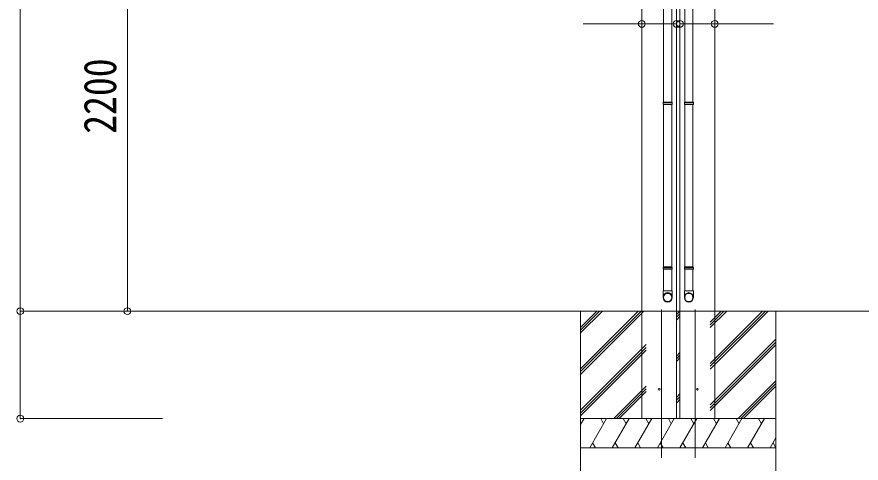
# Model space of a CAD drawing. Units: millimetres at full size. Extents: x -9783 to 9892, y -6828 to 6752.
# Drawn here: x -7562 to -3241, y -4445 to -2162 of the extents above; entities that cross this region are included whole.
import ezdxf
from ezdxf.enums import TextEntityAlignment as Align

# ---------------------------------------------------------------- set-up
doc = ezdxf.new("R2010")
doc.units = ezdxf.units.MM
doc.header["$LTSCALE"] = 35
doc.header["$PDMODE"] = 32
doc.header["$PDSIZE"] = 35
for name, color, linetype, lineweight in [('0-0_0', 7, 'Continuous', 9), ('0-1_本体', 4, 'Continuous', 9), ('0-2_部品', 7, 'Continuous', 9), ('0-8_PARTS2', 2, 'Continuous', 9), ('0-A_寸法', 6, 'Continuous', 9)]:
    doc.layers.add(name, color=color, linetype=linetype, lineweight=lineweight)
doc.styles.add('ＭＳ ゴシック', font='')
doc.styles.get('ＭＳ ゴシック').set_extended_font_data('MS Gothic')

msp = doc.modelspace()

# ---------------------------------------------------------------- linework, layer by layer
at = {"layer": '0-0_0'}
for p, q in [((-7180.53, -3667.89), (-1173.86, -3667.89)), ((-4676.55, -3667.89), (-4676.55, -4367.89)), ((-4676.55, -3963.21), (-4381.22, -3667.89)), ((-4676.55, -3977.36), (-4367.08, -3667.89)), ((-4676.55, -3991.5), (-4352.94, -3667.89)), ((-4676.55, -3751.08), (-4593.36, -3667.89)), ((-4676.55, -3765.22), (-4579.21, -3667.89)), ((-4676.55, -3779.37), (-4565.07, -3667.89)), ((-4185.29, -3667.89), (-4168.28, -3667.89)), ((-4184.83, -3683.63), (-4169.09, -3667.89)), ((-4012.78, -3964.13), (-3716.54, -3667.89)), ((-4012.78, -3935.84), (-3744.82, -3667.89)), ((-4012.78, -3949.98), (-3730.68, -3667.89)), ((-4012.78, -3752), (-3928.67, -3667.89)), ((-4012.78, -3737.85), (-3942.81, -3667.89)), ((-4012.78, -3723.71), (-3956.95, -3667.89)), ((-3676.55, -3667.89), (-3676.55, -4367.89)), ((-4184.83, -3697.77), (-4168.28, -3681.22)), ((-4184.83, -3711.91), (-4168.28, -3695.36)), ((-4676.55, -4175.35), (-4340.33, -3839.12)), ((-4012.78, -4147.97), (-3676.55, -3811.75)), ((-4012.78, -4162.12), (-3676.55, -3825.89)), ((-4012.78, -4176.26), (-3676.55, -3840.03)), ((-4676.55, -4189.49), (-4340.33, -3853.27)), ((-4676.55, -4203.63), (-4340.33, -3867.41)), ((-4184.83, -3895.76), (-4168.28, -3879.21)), ((-4184.83, -3909.9), (-4168.28, -3893.35)), ((-4184.83, -3924.04), (-4168.28, -3907.49)), ((-4506.96, -4217.89), (-4340.33, -4051.26)), ((-3870.56, -4217.89), (-3676.55, -4023.88)), ((-3856.42, -4217.89), (-3676.55, -4038.02)), ((-3842.28, -4217.89), (-3676.55, -4052.16)), ((-4492.82, -4217.89), (-4340.33, -4065.4)), ((-4478.67, -4217.89), (-4340.33, -4079.54)), ((-4184.83, -4107.89), (-4168.28, -4091.34)), ((-4184.83, -4122.03), (-4168.28, -4105.48)), ((-4184.83, -4136.17), (-4168.28, -4119.62)), ((-3676.55, -4217.89), (-4676.55, -4217.89)), ((-4676.55, -4248.13), (-4659.09, -4217.89)), ((-4630.23, -4367.89), (-4543.62, -4217.89)), ((-4558.62, -4243.87), (-4573.63, -4217.89)), ((-4514.76, -4367.89), (-4428.15, -4217.89)), ((-4443.15, -4243.87), (-4458.16, -4217.89)), ((-4399.29, -4367.89), (-4312.68, -4217.89)), ((-4327.68, -4243.87), (-4342.69, -4217.89)), ((-4283.82, -4367.89), (-4197.21, -4217.89)), ((-4212.21, -4243.87), (-4227.21, -4217.89)), ((-4168.35, -4367.89), (-4081.74, -4217.89)), ((-4096.74, -4243.87), (-4111.74, -4217.89)), ((-4052.88, -4367.89), (-3966.27, -4217.89)), ((-3981.27, -4243.87), (-3996.27, -4217.89)), ((-3937.4, -4367.89), (-3850.8, -4217.89)), ((-3880.8, -4217.89), (-3865.8, -4243.87)), ((-3821.93, -4367.89), (-3735.33, -4217.89)), ((-3750.33, -4243.87), (-3765.33, -4217.89)), ((-4674.09, -4243.87), (-4676.55, -4239.61)), ((-3706.46, -4367.89), (-3676.55, -4316.08)), ((-4615.23, -4341.91), (-4600.23, -4367.89)), ((-4499.76, -4341.91), (-4484.76, -4367.89)), ((-4384.29, -4341.91), (-4369.29, -4367.89)), ((-4268.82, -4341.91), (-4253.82, -4367.89)), ((-4153.35, -4341.91), (-4138.35, -4367.89)), ((-4037.88, -4341.91), (-4022.88, -4367.89)), ((-3922.41, -4341.91), (-3907.41, -4367.89)), ((-3806.94, -4341.91), (-3791.94, -4367.89)), ((-3691.47, -4341.91), (-3676.55, -4367.89)), ((-4676.55, -4367.89), (-3676.55, -4367.89))]:
    msp.add_line(p, q, dxfattribs=at)
at = {"layer": '0-1_本体'}
for p, q in [((-4363.58, -1337.9), (-4363.58, -4217.9)), ((-3989.99, -1337.9), (-3989.99, -4217.9)), ((-4185.58, -4217.9), (-4185.58, -1515.74)), ((-4167.99, -4217.9), (-4167.99, -1515.74))]:
    msp.add_line(p, q, dxfattribs=at)
at = {"layer": '0-1_本体', "color": 6}
for p, q in [((-4363.58, -2198.07), (-4185.58, -2198.07)), ((-3989.99, -2198.07), (-4167.99, -2198.07))]:
    msp.add_line(p, q, dxfattribs=at)
at = {"layer": '0-2_部品'}
for p, q in [((-4252.03, -1657.39), (-4252.03, -2598.13)), ((-4210.03, -1657.39), (-4210.03, -2598.13)), ((-4143.55, -1657.39), (-4143.55, -2598.13)), ((-4101.55, -1657.39), (-4101.55, -2598.13)), ((-4254.03, -2600.13), (-4253.03, -2598.13)), ((-4254.03, -2600.13), (-4208.03, -2600.13)), ((-4254.03, -2600.13), (-4254.03, -2608.13)), ((-4254.03, -2608.13), (-4208.03, -2608.13)), ((-4254.03, -2608.13), (-4253.03, -2610.13)), ((-4253.03, -2598.13), (-4209.03, -2598.13)), ((-4253.03, -2610.13), (-4209.03, -2610.13)), ((-4252.03, -2610.13), (-4252.03, -3441.77)), ((-4210.03, -2610.13), (-4210.03, -3441.77)), ((-4208.03, -2600.13), (-4209.03, -2598.13)), ((-4145.55, -2600.13), (-4144.55, -2598.13)), ((-4099.55, -2600.13), (-4145.55, -2600.13)), ((-4099.55, -2608.13), (-4145.55, -2608.13)), ((-4100.55, -2598.13), (-4144.55, -2598.13)), ((-4100.55, -2610.13), (-4144.55, -2610.13)), ((-4143.55, -2610.13), (-4143.55, -3441.77)), ((-4101.55, -2610.13), (-4101.55, -3441.77)), ((-4099.55, -2600.13), (-4100.55, -2598.13)), ((-4099.55, -2608.13), (-4100.55, -2610.13)), ((-4099.55, -2600.13), (-4099.55, -2608.13)), ((-4254.03, -3443.77), (-4253.03, -3441.77)), ((-4254.03, -3443.77), (-4208.03, -3443.77)), ((-4254.03, -3443.77), (-4254.03, -3451.77)), ((-4254.03, -3451.77), (-4208.03, -3451.77)), ((-4254.03, -3451.77), (-4253.03, -3453.77)), ((-4253.03, -3441.77), (-4209.03, -3441.77)), ((-4253.03, -3453.77), (-4209.03, -3453.77)), ((-4252.03, -3453.77), (-4252.03, -3563.77)), ((-4210.03, -3453.77), (-4210.03, -3563.77)), ((-4208.03, -3443.77), (-4209.03, -3441.77)), ((-4145.55, -3443.77), (-4144.55, -3441.77)), ((-4099.55, -3443.77), (-4145.55, -3443.77)), ((-4099.55, -3451.77), (-4145.55, -3451.77)), ((-4100.55, -3441.77), (-4144.55, -3441.77)), ((-4100.55, -3453.77), (-4144.55, -3453.77)), ((-4143.55, -3453.77), (-4143.55, -3563.77)), ((-4101.55, -3453.77), (-4101.55, -3563.77)), ((-4099.55, -3443.77), (-4100.55, -3441.77)), ((-4099.55, -3451.77), (-4100.55, -3453.77)), ((-4099.55, -3443.77), (-4099.55, -3451.77)), ((-4254.03, -3597.91), (-4254.03, -3563.77)), ((-4254.03, -3563.77), (-4208.03, -3563.77)), ((-4208.03, -3597.91), (-4208.03, -3563.77)), ((-4145.55, -3597.91), (-4145.55, -3563.77)), ((-4099.55, -3563.77), (-4145.55, -3563.77)), ((-4099.55, -3597.91), (-4099.55, -3563.77))]:
    msp.add_line(p, q, dxfattribs=at)
for points in [[(-4208.03, -2600.13), (-4208.03, -2608.13), (-4209.03, -2610.13)], [(-4145.55, -2600.13), (-4145.55, -2608.13), (-4144.55, -2610.13)], [(-4208.03, -3443.77), (-4208.03, -3451.77), (-4209.03, -3453.77)], [(-4145.55, -3443.77), (-4145.55, -3451.77), (-4144.55, -3453.77)]]:
    msp.add_lwpolyline(points, dxfattribs=at)
for centre in [(-4274.58, -4067.9), (-4078.99, -4067.9)]:
    msp.add_circle(centre, 4.5, dxfattribs=at)
for centre, major_axis, ratio, start_param, end_param in [((-4231.03, -3596.17), (23, 0), 0.996195, 6.2831853, 9.424778), ((-4231.03, -3597.91), (23, 0), 0.996195, 6.2831853, 9.424778), ((-4122.55, -3596.17), (-23, 0), 0.996195, 3.1415927, 6.2831853), ((-4122.55, -3597.91), (-23, 0), 0.996195, 3.1415927, 6.2831853), ((-4231.03, -3597.91), (0, -23.43), 0.981806, 4.712389, 7.8539816), ((-4122.55, -3597.91), (0, -23.43), 0.981806, 4.712389, 7.8539816)]:
    msp.add_ellipse(centre, major_axis=major_axis, ratio=ratio, start_param=start_param, end_param=end_param, dxfattribs=at)
for centre, major_axis in [((-4231.03, -3597.91), (-21, 0)), ((-4122.55, -3597.91), (21, 0))]:
    msp.add_ellipse(centre, major_axis=major_axis, ratio=0.996195, dxfattribs=at)
at = {"layer": '0-8_PARTS2'}
for p, q in [((-4263.04, -3658.68), (-4263.04, -4417.89)), ((-4090.53, -3658.68), (-4090.53, -4417.89))]:
    msp.add_line(p, q, dxfattribs=at)
at = {"layer": '0-A_寸法'}
for p, q in [((-7544.76, -3667.89), (-7544.76, -1364.89)), ((-6996.79, -3667.89), (-6996.79, -1467.89)), ((-4363.58, -2198.07), (-4663.58, -2198.07)), ((-3989.99, -2198.07), (-3689.99, -2198.07)), ((-7544.76, -3667.89), (-6816.65, -3667.89)), ((-7544.76, -4217.89), (-7544.76, -3667.89)), ((-7544.76, -4217.89), (-6816.65, -4217.89)), ((-4676.55, -4664.28), (-4676.55, -4367.89)), ((-4676.55, -4424.3), (-4676.55, -4367.89)), ((-3676.55, -4664.28), (-3676.55, -4367.89))]:
    msp.add_line(p, q, dxfattribs=at)
for p in [(-4363.58, -2198.07), (-4185.58, -2198.07), (-4167.99, -2198.07), (-3989.99, -2198.07), (-7544.76, -3667.89), (-6996.79, -3667.89), (-7544.76, -4217.89)]:
    msp.add_point(p, dxfattribs=at)

# ---------------------------------------------------------------- texts
at = {"layer": '0-A_寸法', "color": 7, "style": 'ＭＳ ゴシック', "width": 0.85}
msp.add_text('2200', height=166.8, rotation=90, dxfattribs=at).set_placement((-7003.79, -2760.39), align=Align.BOTTOM_LEFT)

doc.saveas('drawing.dxf')
